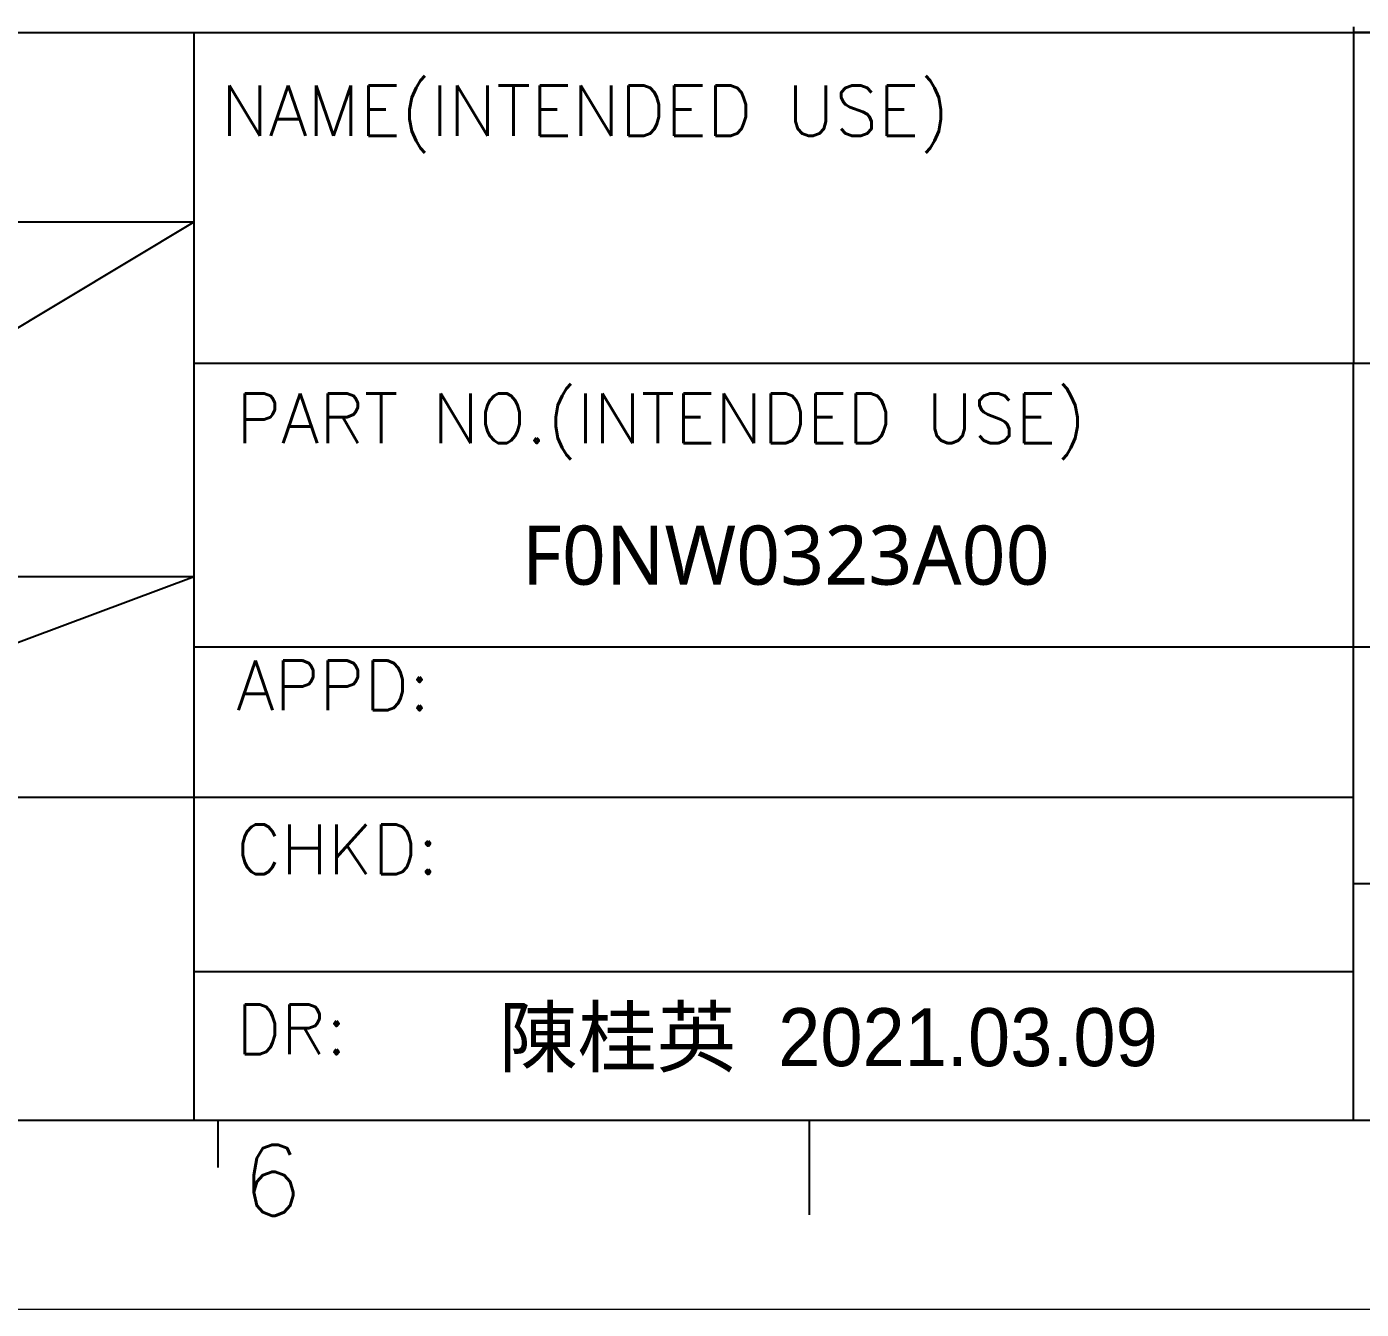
# Model space of a CAD drawing. Header units: millimetres. Extents: x 3193 to 3447, y -44 to 135.
# Drawn here: x 3365.39 to 3400.23, y -44.11 to -10.61 of the extents above; entities that cross this region are included whole.
import ezdxf

# ---------------------------------------------------------------- set-up
doc = ezdxf.new("R2010")
doc.units = ezdxf.units.MM
doc.header["$LTSCALE"] = 23.1
doc.linetypes.add('PHANTOM', pattern=[29.5, 9.5, -1.5, 3, -1.5, 3, -1.5, 9.5])
doc.layers.get('0').update_dxf_attribs({"linetype": 'CONTINUOUS'})
doc.layers.add('0PAPERF', color=2, linetype='PHANTOM', lineweight=0, plot=False)
doc.styles.add('SIMPLEX', font='simplex.shx')
doc.styles.get("Standard").update_dxf_attribs({"font": 'simplex.shx', "width": 0.8})

msp = doc.modelspace()

# ---------------------------------------------------------------- linework, layer by layer
for p, q in [((3324.686, -10.765), (3438.923, -10.765)), ((3369.763, -39.17), (3369.763, -10.765)), ((3400.021, -10.61), (3400.021, -19.41)), ((3439.622, -10.765), (3400.021, -10.765)), ((3324.686, -15.705), (3369.763, -15.705)), ((3354.326, -24.968), (3369.763, -15.705)), ((3438.923, -19.41), (3369.763, -19.41)), ((3400.021, -39.17), (3400.021, -19.41)), ((3324.686, -24.968), (3369.763, -24.968)), ((3354.326, -30.745), (3369.763, -24.968)), ((3438.923, -26.82), (3369.763, -26.82)), ((3400.021, -30.745), (3354.326, -30.745)), ((3438.923, -32.995), (3400.021, -32.995)), ((3369.763, -35.284), (3400.021, -35.284)), ((3200.569, -39.17), (3438.923, -39.17)), ((3370.381, -39.17), (3370.381, -40.405)), ((3385.818, -39.17), (3385.818, -41.64))]:
    msp.add_line(p, q)
msp.add_lwpolyline([(3369.763, -10.765), (3438.923, -10.765), (3438.923, -19.41), (3369.763, -19.41)], close=True)
at = {"layer": '0PAPERF'}
msp.add_line((3193.467, -44.11), (3446.705, -44.11), dxfattribs=at)

# ---------------------------------------------------------------- texts
at = {"lineweight": 0, "style": 'SIMPLEX'}
msp.add_text('NAME(INTENDED USE)', height=1.32118, dxfattribs=at).set_placement((3370.456, -13.464))
at = {"style": 'SIMPLEX'}
for s, height, p in [('PART NO.(INTENDED USE)', 1.29674, (3370.863, -21.484)), ('APPD:', 1.2967, (3370.863, -28.465)), ('CHKD:', 1.2967, (3370.863, -32.743)), ('DR:', 1.2967, (3370.863, -37.448)), ('6', 1.852, (3370.998, -41.665))]:
    msp.add_text(s, height=height, dxfattribs=at).set_placement(p)
at = {"linetype": 'Continuous', "insert": (3378.316, -23.641), "char_height": 1.54374, "width": 18.61529, "attachment_point": 1}
msp.add_mtext('{\\fMicrosoft JhengHei|b0|i0|c136|p0;\\W1;F0NW0323A00}', dxfattribs=at)
at = {"lineweight": 0, "insert": (3377.711, -36.245), "char_height": 1.51358, "width": 19.00207, "attachment_point": 1, "style": 'SIMPLEX'}
msp.add_mtext('{\\fPMingLiU|b0|i0|c136|p2;陳桂英  2021.03.09}', dxfattribs=at)

doc.saveas('drawing.dxf')
